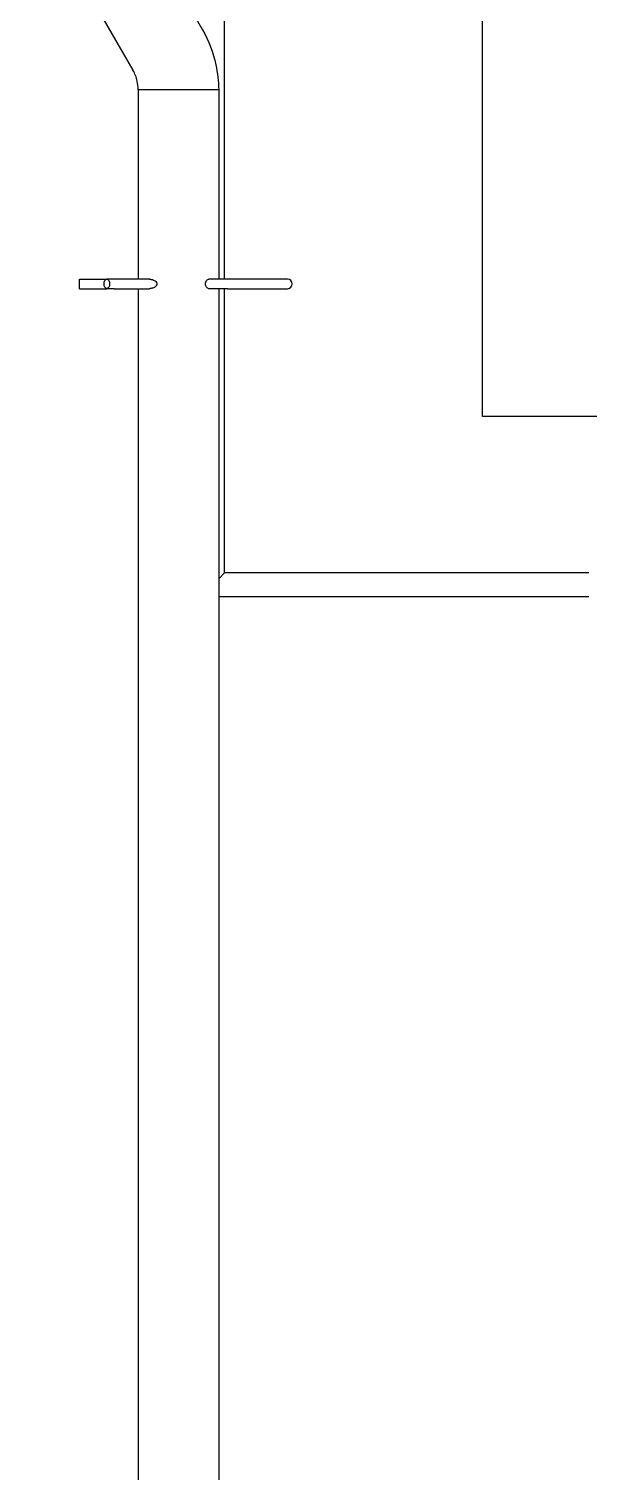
# Model space of a CAD drawing. Header units: millimetres. Extents: x 0 to 100323, y 0 to 59400.
# Drawn here: x 25310 to 25546, y 20293 to 20905 of the extents above; entities that cross this region are included whole.
import ezdxf

# ---------------------------------------------------------------- set-up
doc = ezdxf.new("R2010")
doc.units = ezdxf.units.MM
doc.header["$LTSCALE"] = 100
doc.layers.add('Visible', color=7, linetype='Continuous', lineweight=25)

msp = doc.modelspace()

# ---------------------------------------------------------------- linework, layer by layer
at = {"layer": 'Visible'}
for p, q in [((25501.63, 20741.62), (25501.63, 21178.62)), ((25392.63, 20799.6), (25392.63, 21006.54)), ((25331.13, 20995.3), (25383.34, 20904.86)), ((25309.96, 20963.96), (25353.9, 20887.86)), ((25373.13, 20879.6), (25356.13, 20879.6)), ((25356.13, 20879.6), (25356.13, 20799.85)), ((25390.13, 20879.6), (25373.13, 20879.6)), ((25390.13, 20879.6), (25390.13, 20799.85)), ((25331.24, 20795.6), (25331.24, 20799.6)), ((25331.24, 20799.6), (25342.86, 20799.6)), ((25345.93, 20799.6), (25342.86, 20799.6)), ((25351.1, 20799.6), (25345.93, 20799.6)), ((25360.84, 20799.6), (25351.1, 20799.6)), ((25393.82, 20799.6), (25386.02, 20799.6)), ((25419.24, 20799.6), (25393.82, 20799.6)), ((25331.24, 20795.6), (25342.86, 20795.6)), ((25345.93, 20795.6), (25342.86, 20795.6)), ((25345.93, 20795.6), (25351.1, 20795.6)), ((25351.1, 20795.6), (25360.84, 20795.6)), ((25356.13, 20795.35), (25356.13, 20292.6)), ((25393.82, 20795.6), (25386.02, 20795.6)), ((25390.13, 20795.35), (25390.13, 20292.6)), ((25392.63, 20675.62), (25392.63, 20795.6)), ((25393.82, 20795.6), (25419.24, 20795.6)), ((25529.5, 20741.62), (25501.63, 20741.62)), ((25545.81, 20741.62), (25529.5, 20741.62)), ((25580.9, 20741.62), (25545.81, 20741.62)), ((25392.63, 20675.62), (25390.13, 20673.12)), ((25546.63, 20675.62), (25392.63, 20675.62)), ((25390.13, 20665.62), (25546.63, 20665.62))]:
    msp.add_line(p, q, dxfattribs=at)
msp.add_arc((25419.24, 20797.6), 2, 270, 90, dxfattribs=at)
msp.add_ellipse((25342.86, 20797.6), major_axis=(0, 2), ratio=0.578382, dxfattribs=at)
for points, knots in [([(25383.34, 20904.86), (25385.97, 20900.31), (25387.84, 20895.26), (25389.62, 20886.66), (25390, 20883.13), (25390.13, 20879.6)], [0, 0, 0, 0, 1.575715, 1.575715, 2.6339, 2.6339, 2.6339, 2.6339]), ([(25356.13, 20879.6), (25356.1, 20880.81), (25355.98, 20882.03), (25355.36, 20884.84), (25354.73, 20886.42), (25353.9, 20887.86)], [0, 0, 0, 0, 0.3630136, 0.3630136, 0.8622474, 0.8622474, 0.8622474, 0.8622474]), ([(25356.13, 20799.85), (25356.13, 20799.85), (25356.13, 20799.8), (25356.15, 20799.66), (25356.15, 20799.63), (25356.16, 20799.6)], [1.6972301, 1.6972301, 1.6972301, 1.6972301, 1.7820912, 1.7820912, 1.799705, 1.799705, 1.799705, 1.799705]), ([(25360.84, 20799.6), (25361.11, 20799.6), (25361.38, 20799.57), (25362.25, 20799.4), (25362.82, 20799.16), (25363.49, 20798.68), (25363.7, 20798.48), (25363.9, 20798.17), (25363.96, 20798.06), (25364.03, 20797.83), (25364.05, 20797.72), (25364.05, 20797.6), (25364.05, 20797.48), (25364.03, 20797.37), (25363.95, 20797.12), (25363.88, 20797), (25363.67, 20796.7), (25363.5, 20796.54), (25363.03, 20796.18), (25362.66, 20795.99), (25361.79, 20795.69), (25361.3, 20795.6), (25360.84, 20795.6)], [1.1769099, 1.1769099, 1.1769099, 1.1769099, 1.2482779, 1.2482779, 1.3957834, 1.3957834, 1.4790183, 1.4790183, 1.5171808, 1.5171808, 1.5519768, 1.5519768, 1.5519768, 1.5873586, 1.5873586, 1.6309042, 1.6309042, 1.7018758, 1.7018758, 1.8260197, 1.8260197, 1.9646619, 1.9646619, 1.9646619, 1.9646619]), ([(25386.02, 20795.6), (25385.85, 20795.6), (25385.66, 20795.65), (25385.32, 20795.86), (25385.16, 20796.01), (25384.9, 20796.37), (25384.79, 20796.59), (25384.64, 20797.08), (25384.6, 20797.35), (25384.6, 20797.85), (25384.64, 20798.12), (25384.79, 20798.62), (25384.9, 20798.84), (25385.16, 20799.2), (25385.32, 20799.35), (25385.67, 20799.55), (25385.85, 20799.6), (25386.02, 20799.6)], [0.3084053, 0.3084053, 0.3084053, 0.3084053, 0.385349, 0.385349, 0.4622927, 0.4622927, 0.537503, 0.537503, 0.6127133, 0.6127133, 0.6882253, 0.6882253, 0.7637372, 0.7637372, 0.8403793, 0.8403793, 0.9170213, 0.9170213, 0.9170213, 0.9170213]), ([(25390.1, 20799.6), (25390.1, 20799.63), (25390.1, 20799.66), (25390.12, 20799.8), (25390.13, 20799.85), (25390.13, 20799.85)], [0.9158631, 0.9158631, 0.9158631, 0.9158631, 0.933477, 0.933477, 1.0183381, 1.0183381, 1.0183381, 1.0183381]), ([(25356.16, 20795.6), (25356.15, 20795.57), (25356.15, 20795.55), (25356.13, 20795.41), (25356.13, 20795.35), (25356.13, 20795.35)], [0.9158631, 0.9158631, 0.9158631, 0.9158631, 0.933477, 0.933477, 1.0183381, 1.0183381, 1.0183381, 1.0183381]), ([(25390.13, 20795.35), (25390.13, 20795.35), (25390.12, 20795.41), (25390.1, 20795.55), (25390.1, 20795.57), (25390.1, 20795.6)], [1.6972301, 1.6972301, 1.6972301, 1.6972301, 1.7820912, 1.7820912, 1.799705, 1.799705, 1.799705, 1.799705])]:
    msp.add_open_spline(points, degree=3, knots=knots, dxfattribs=at)

doc.saveas('drawing.dxf')
